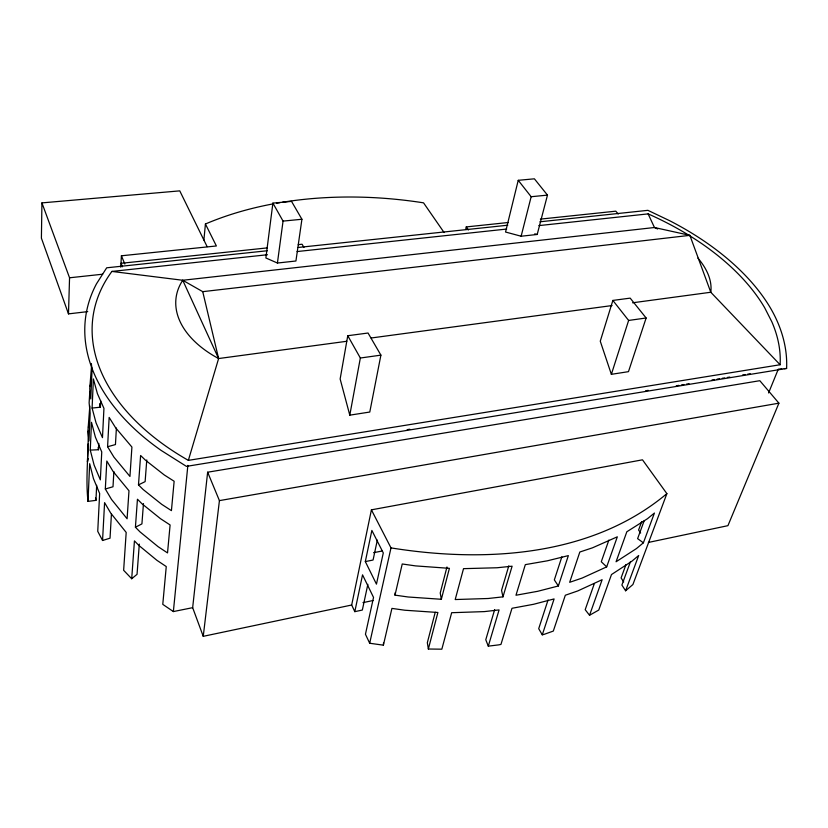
<?xml version="1.0" encoding="UTF-8"?>
<svg xmlns="http://www.w3.org/2000/svg" width="828" height="828" viewBox="0 0 828 828"><rect width="100%" height="100%" fill="white"/><g stroke="black" fill="none" stroke-linecap="round" stroke-linejoin="round"><path stroke-width="1.24" d="M207.135 246.672L179.759 190.864L41.928 202.891L41.4 238.153L68.486 313.884L87.727 311.618M68.486 313.884L69.552 277.784L41.928 202.891M88.203 443.818L87.437 461.889L88.151 458.608M88.927 427.041L89.031 424.453L88.399 427.3M89.828 405.968L87.954 430.519L88.969 440.9L90.169 413.151L89.124 402.832L89.828 391.334M91.494 366.825L89.724 388.663L90.78 398.951L92.032 369.888L91.349 363.502M96.679 485.301L95.944 500.36L88.006 501.385L89.662 463.68L93.46 478.625L99.65 493.498L97.745 531.328L102.558 540.487L110.031 538.19L111.418 514.25M90.262 450.101L91.484 422.301L95.396 437.143L101.751 451.943L100.343 479.857L94.092 465.005L90.262 450.101L98.511 449.739L98.811 443.425M92.105 408.069L93.388 378.945L97.414 393.662L103.945 408.37L102.475 437.65L96.058 422.88L92.105 408.069L100.395 407.19L100.695 400.866M102.558 540.487L104.587 502.637L110.724 513.101L126.187 532.425L123.641 570.295L131.704 578.741L137.044 574.332L139.311 544.079M105.322 488.986L106.822 461.041L113.115 471.474L128.982 490.776L127.098 518.763L111.511 499.439L105.322 488.986L113.001 486.76L113.881 471.546M107.588 446.737L109.151 417.426L115.63 427.797L131.911 447.048L129.944 476.431L113.943 457.149L107.588 446.737L115.444 444.574L116.406 428.035M120.774 267.216L121.405 255.79L216.377 245.968L205.427 223.995A321.471 206.959 12.3 0 1 272.898 203.926M88.161 431.16C88.617 454.5 85.429 478.201 88.006 501.385M394.997 595.135L402.232 563.982L415.584 565.897L449.407 568.339L441.334 599.286L408.111 596.988L394.997 595.135L395.142 592.786M367.86 584.32L362.343 610.05L354.808 611.654L362.54 574.849L373.531 597.423L365.448 634.248L369.681 643.252L383.385 645.167L383.54 642.807M131.704 578.741L134.436 540.881L138.959 545.517L156.896 560.308L166.262 566.559L162.774 604.357L173.362 611.571L192.655 607.669L207.642 472.208L759.814 380.694L778.91 403.174L727.936 525.666L648.376 542.443M135.419 527.219L137.448 499.222L142.085 503.859L160.487 518.68L170.102 524.962L167.525 552.918L158.076 546.656L139.984 531.855L135.419 527.219L141.919 523.896L143.461 503.569M138.483 484.887L140.605 455.493L145.376 460.12L164.265 474.951L174.139 481.254L171.427 510.638L161.729 504.345L143.161 489.524L138.483 484.887L145.128 481.627L146.773 459.933M203.885 240.048L205.427 223.995M173.362 611.571L187.863 465.377M630.522 561.539L621.89 585.054L625.606 590.778L632.902 584.537L666.882 493.643L642.487 459.819L371.41 509.841L351.683 605.02L203.243 636.328L219.42 500.619L207.642 472.208M272.898 203.119L265.871 257.963L277.421 263.035L295.927 260.996L301.92 219.254L291.539 201.39L272.898 203.119L283.052 221.107L277.421 263.035M347.76 335.723L340.142 378.986L349.789 415.159L369.785 412.034L380.901 355.14L368.046 333.022L347.76 335.723L360.346 358.017L349.789 415.159M365.324 561.581L371.865 530.427L383.292 552.938L376.45 584.133L365.324 561.581L373.066 560.038L377.33 540.125M369.681 643.252L390.992 547.898L371.41 509.841M465.698 229.439L466.267 226.924L508.433 222.484M90.148 386.231L90.573 384.358M383.385 645.167L391.923 608.404L404.923 610.236L437.888 612.482L428.355 649.017L441.831 649.183L451.664 612.71L484.38 611.602L499.077 609.925L488.292 646.15L498.518 644.898L500.95 644.432L511.994 608.28L533.584 604.285L554.098 598.923L542.278 634.828L544.524 634.217L553.311 631.071L565.327 595.239L577.747 590.944L602.142 579.693L589.536 615.266L585.189 609.687L594.338 583.595M518.235 180.318L505.546 232.026L521.133 236.228L537.196 234.469L547.474 195.118L534.391 178.817L518.235 180.318L531.152 196.722L521.133 236.228M435.238 612.244L427.341 642.683L428.355 649.017M446.975 566.983L440.237 592.972L441.334 599.286M494.678 609.574L485.777 639.744L488.292 646.15M508.816 565.814L501.561 590.333L502.969 596.853L488.168 598.499L455.203 599.544L463.525 568.66L497.059 567.76L512.108 566.197L502.969 596.853M188.36 460.368L218.613 358.545L202.736 291.663L182.75 280.268L111.904 271.429A238.516 149.175 9.4 0 0 188.36 460.368L780.1 364.744A223.612 129.313 15.7 0 0 771.862 321.864L764.627 307.674A223.612 129.313 15.7 0 0 648.127 213.883L538.821 225.609M612.865 300.429L600.269 341.198L611.364 374.328L628.473 371.658L646.13 317.993L630.18 298.132L612.865 300.429L628.628 320.446L611.364 374.328M561.86 556.83L554.336 579.91L558.362 585.976L537.714 591.295L515.979 595.239L525.325 564.634L547.401 560.804L568.36 555.609L558.362 585.976M548.064 599.958L538.707 628.68L542.278 634.828M608.859 540.115L601.283 561.757L606.686 566.87L582.156 578.058L569.664 582.312L579.828 552.017L592.486 547.825L617.336 536.803L606.686 566.87M625.978 564.582L621.093 577.944L623.712 581.949M641.638 521.712L638.595 530.034L640.644 533.025M644.163 520.781L637.612 538.645L643.397 542.806L636.442 548.581L616.073 561.757L626.837 531.762L647.413 518.752L654.43 513.039L643.397 542.806M625.606 590.778L638.688 555.505L631.754 561.312L611.488 574.549L598.747 610.06L589.536 615.266M768.581 392.948L778.289 369.164L781.849 368.864M666.882 493.643C591.378 556.944 484.401 562.916 390.992 547.898M362.974 602.639L373.076 600.507M373.573 552.69L382.453 550.941M219.42 500.619L778.91 403.174M407.2 429.639L409.746 429.225M645.664 390.775L648.22 390.361M676.269 385.796L678.825 385.372M681.372 384.958L683.928 384.544M686.474 384.13L689.031 383.716M711.976 379.969L714.533 379.555M717.079 379.141L719.635 378.727M722.182 378.313L724.738 377.899M727.284 377.475L729.83 377.061M742.581 374.991L745.138 374.566M747.684 374.152L750.24 373.738M539.908 221.8L647.9 210.333L669.573 220.672A230.246 133.204 15.7 0 1 770.309 307.778C781.083 326.087 787.604 347.067 786.6 368.45L186.435 466.381L161.201 450.453A245.606 153.687 9.4 0 1 96.483 283.828L106.688 267.806L267.372 250.739M360.346 358.017L380.901 355.14M628.628 320.446L646.13 317.993M780.1 364.744L710.786 292.253L689.869 235.349L654.451 227.514L182.75 280.268A104.949 64.004 7.8 0 0 218.613 358.545L346.777 341.281M371.13 338L612.089 305.553M632.602 302.789L710.786 292.253A95.448 52.081 16.4 0 0 697.921 258.129M202.736 291.663L689.869 235.349M111.904 271.429L267.496 254.724M297.076 251.557L506.674 229.056M69.552 277.784L102.662 274.213M267.423 247.882L121.033 263.314L122.461 266.771M298.246 244.633L302.096 244.229L303.938 247.468M540.394 219.12L615.794 211.171L618.226 214.028M298.225 247.468L507.771 225.216M283.052 221.107L301.92 219.254M531.152 196.722L547.474 195.118M784.23 368.657L786.6 368.45M534.753 233.827L537.196 234.469M466.267 226.924L468.431 229.967M444.087 232.513L423.543 202.839A321.471 206.959 12.3 0 0 282.483 202.249M351.683 605.02L354.808 611.654M648.127 213.883L654.451 227.514A95.448 52.081 16.4 0 1 657.67 228.994M182.75 280.268L218.613 358.545M121.405 255.79L124.842 264.028M192.655 607.669L203.243 636.328M99.65 404.478L100.395 407.19L99.805 403.536M98.139 447.441L98.511 449.739M95.562 497.897L95.944 500.36M276.48 203.264A321.471 206.959 12.3 0 1 280.071 202.643"/></g></svg>
